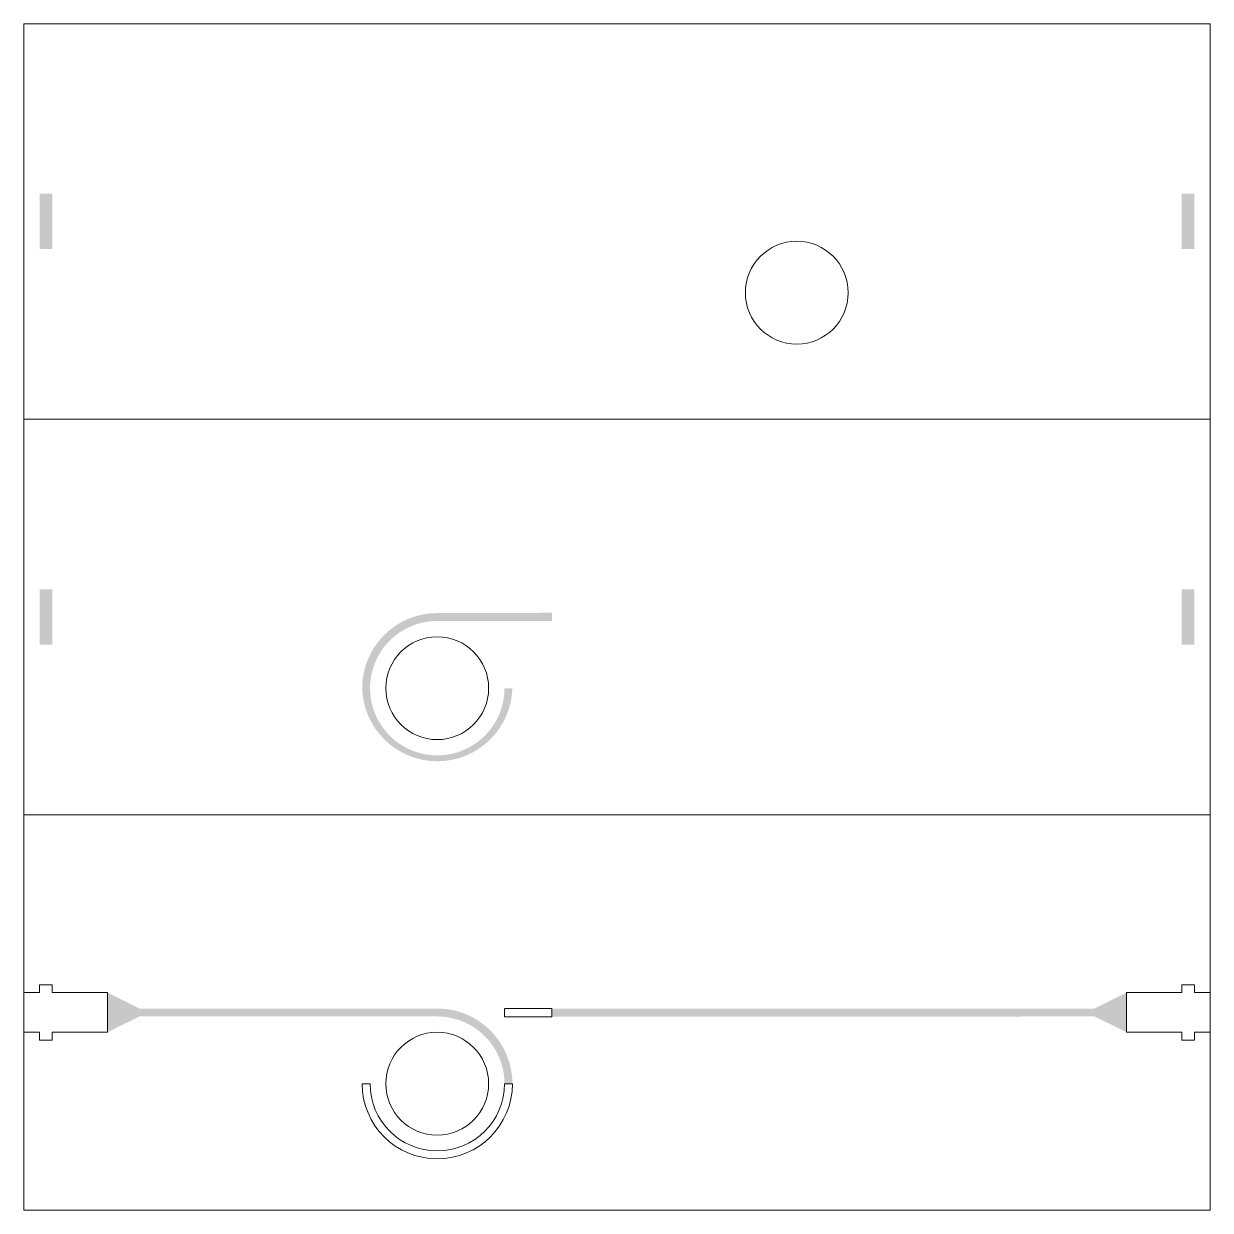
# Model space of a CAD drawing. Header units: millimetres. Extents: x 0 to 75, y -6.8 to 68.2.
import ezdxf

# ---------------------------------------------------------------- set-up
doc = ezdxf.new("R2010")
doc.units = ezdxf.units.MM

msp = doc.modelspace()

# ---------------------------------------------------------------- hatches: boundary and pattern name
at = {"linetype": 'Continuous', "lineweight": 0}
h = msp.add_hatch(color=5, dxfattribs=at)
h.dxf.hatch_style = 1
h.paths.add_polyline_path([(1, 57.007), (1, 57.507), (1.8, 57.507), (1.8, 57.007), (1.8, 54.507), (1.8, 54.007), (1, 54.007), (1, 54.507)])
h = msp.add_hatch(color=5, dxfattribs=at)
h.dxf.hatch_style = 1
h.paths.add_polyline_path([(73.2, 57.007), (73.2, 57.507), (74, 57.507), (74, 57.007), (74, 54.507), (74, 54.007), (73.2, 54.007), (73.2, 54.507)])
h = msp.add_hatch(color=5, dxfattribs=at)
h.dxf.hatch_style = 1
h.paths.add_polyline_path([(1.8, 32.007), (1.8, 32.507), (1, 32.507), (1, 32.007), (1, 29.507), (1, 29.007), (1.8, 29.007), (1.8, 29.507)])
h = msp.add_hatch(color=5, dxfattribs=at)
h.dxf.hatch_style = 1
h.paths.add_polyline_path([(74, 32.007), (74, 32.507), (73.2, 32.507), (73.2, 32.007), (73.2, 29.507), (73.2, 29.007), (74, 29.007), (74, 29.507)])
at = {"linetype": 'Continuous', "lineweight": 0, "true_color": 0x000000}
h = msp.add_hatch(color=18, dxfattribs=at)
h.dxf.hatch_style = 1
h.paths.add_polyline_path([(33.388, 31.015), (26.122, 31, 0.412989), (21.392, 26.25, 0.972835), (30.888, 26.25), (30.388, 26.25, -1), (21.888, 26.25, -0.413965), (26.135, 30.5), (33.388, 30.5)])
h = msp.add_hatch(color=18, dxfattribs=at)
h.dxf.hatch_style = 1
h.paths.add_polyline_path([(26.138, 6), (7.305, 6), (5.3, 7.007), (5.3, 4.507), (7.308, 5.5), (26.138, 5.5, -0.414214), (30.388, 1.25), (30.888, 1.25, 0.414214)])
h = msp.add_hatch(color=18, dxfattribs=at)
h.dxf.hatch_style = 1
h.paths.add_polyline_path([(69.7, 7.007), (67.695, 6), (33.388, 6), (33.388, 5.485), (67.692, 5.5), (69.7, 4.507)])

# ---------------------------------------------------------------- linework, layer by layer
at = {"color": 1, "linetype": 'Continuous', "lineweight": 0}
for p, q in [((0, 68.25), (0, -6.75)), ((0, 68.25), (75, 68.25)), ((75, 68.25), (75, -6.75)), ((0, 43.25), (75, 43.25)), ((0, 18.25), (75, 18.25)), ((5.3, 4.507), (5.3, 7.007)), ((5.3, 7.007), (5.3, 7.007)), ((69.7, 4.507), (69.7, 7.007)), ((69.7, 7.007), (69.7, 7.007)), ((33.388, 6), (30.388, 6)), ((33.388, 5.485), (33.388, 6)), ((30.388, 5.485), (30.388, 5.985)), ((30.388, 5.485), (33.388, 5.485)), ((21.388, 1.25), (21.888, 1.25)), ((30.388, 1.25), (30.888, 1.25)), ((0, -6.75), (75, -6.75))]:
    msp.add_line(p, q, dxfattribs=at)
for points in [[(1.8, 7.007), (1.8, 7.507), (1, 7.507), (1, 7.007)], [(73.2, 7.007), (73.2, 7.507), (74, 7.507), (74, 7.007)], [(0, 7.007), (1, 7.007)], [(1.8, 7.007), (5.3, 7.007)], [(73.2, 7.007), (69.7, 7.007)], [(75, 7.007), (74, 7.007)], [(1, 4.507), (0, 4.507)], [(1, 4.507), (1, 4.007), (1.8, 4.007), (1.8, 4.507)], [(5.3, 4.507), (1.8, 4.507)], [(69.7, 4.507), (73.2, 4.507)], [(74, 4.507), (74, 4.007), (73.2, 4.007), (73.2, 4.507)], [(74, 4.507), (75, 4.507)]]:
    msp.add_lwpolyline(points, dxfattribs=at)
for centre in [(48.862, 51.25), (26.138, 26.25), (26.138, 1.25)]:
    msp.add_circle(centre, 3.25, dxfattribs=at)
for radius in [4.75, 4.25]:
    msp.add_arc((26.138, 1.25), radius, 180, 0, dxfattribs=at)

doc.saveas('drawing.dxf')
